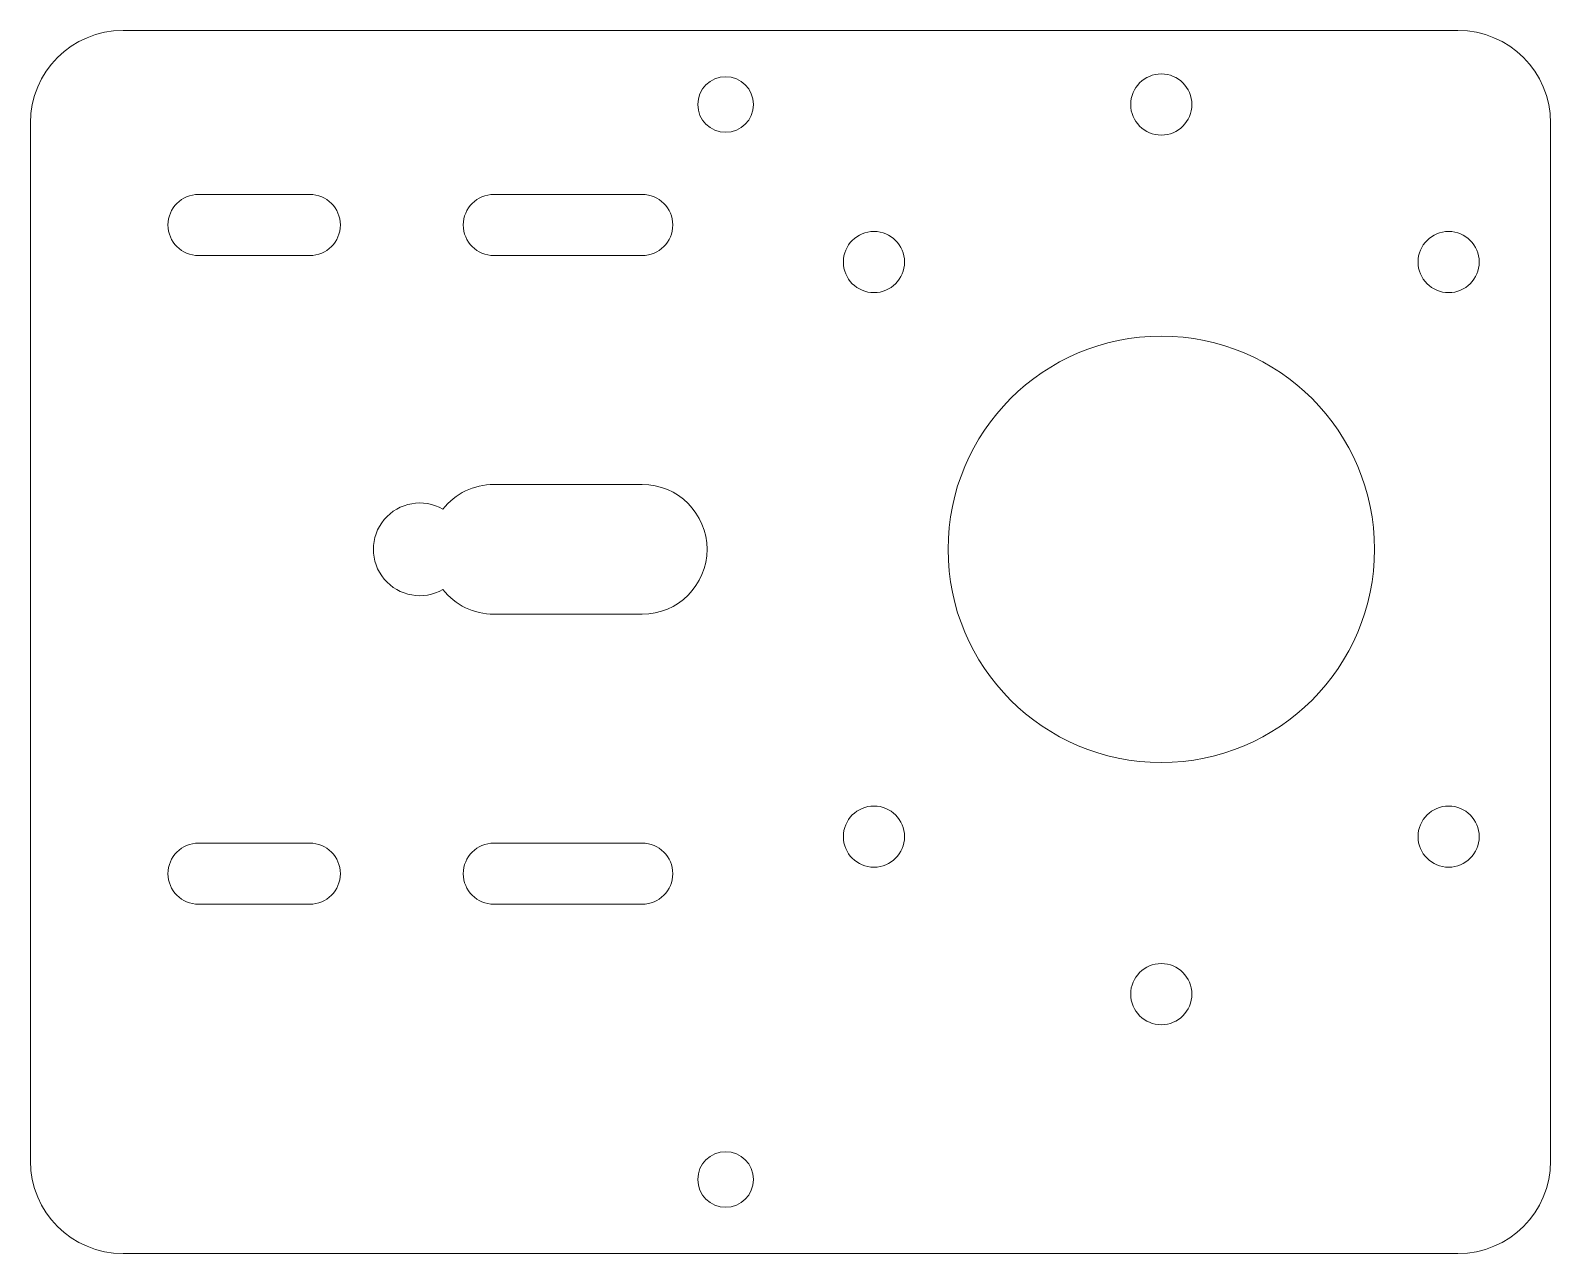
# Model space of a CAD drawing. Header units: millimetres. Extents: x -40 to 42, y 0 to 66.
import ezdxf

# ---------------------------------------------------------------- set-up
doc = ezdxf.new("R2010")
doc.units = ezdxf.units.MM

msp = doc.modelspace()

# ---------------------------------------------------------------- linework, layer by layer
at = {"color": 7, "linetype": 'Continuous', "lineweight": 15}
for p, q in [((-35, 66), (37, 66)), ((-40, 61), (-40, 5)), ((42, 61), (42, 5)), ((-24.93, 57.15), (-30.93, 57.15)), ((-7, 57.15), (-15, 57.15)), ((-30.93, 53.85), (-24.93, 53.85)), ((-15, 53.85), (-7, 53.85)), ((-7, 41.5), (-15, 41.5)), ((-15, 34.5), (-7, 34.5)), ((-24.93, 22.15), (-30.93, 22.15)), ((-7, 22.15), (-15, 22.15)), ((-30.93, 18.85), (-24.93, 18.85)), ((-15, 18.85), (-7, 18.85)), ((-35, 0), (37, 0))]:
    msp.add_line(p, q, dxfattribs=at)
for centre, radius in [((-2.5, 62), 1.5), ((21, 62), 1.65), ((5.5, 53.5), 1.65), ((36.5, 53.5), 1.65), ((21, 38), 11.5), ((5.5, 22.5), 1.65), ((36.5, 22.5), 1.65), ((21, 14), 1.65), ((-2.5, 4), 1.5)]:
    msp.add_circle(centre, radius, dxfattribs=at)
for centre, radius, start, end in [((-35, 61), 5, 90, 180), ((37, 61), 5, 0, 90), ((-30.93, 55.5), 1.65, 90, 270), ((-24.93, 55.5), 1.65, 270, 90), ((-15, 55.5), 1.65, 90, 270), ((-7, 55.5), 1.65, 270, 90), ((-15, 38), 3.5, 90, 141.78679), ((-7, 38), 3.5, 270, 90), ((-19, 38), 2.5, 60, 300), ((-15, 38), 3.5, 218.21321, 270), ((-30.93, 20.5), 1.65, 90, 270), ((-24.93, 20.5), 1.65, 270, 90), ((-15, 20.5), 1.65, 90, 270), ((-7, 20.5), 1.65, 270, 90), ((-35, 5), 5, 180, 270), ((37, 5), 5, 270, 0)]:
    msp.add_arc(centre, radius, start, end, dxfattribs=at)

doc.saveas('drawing.dxf')
